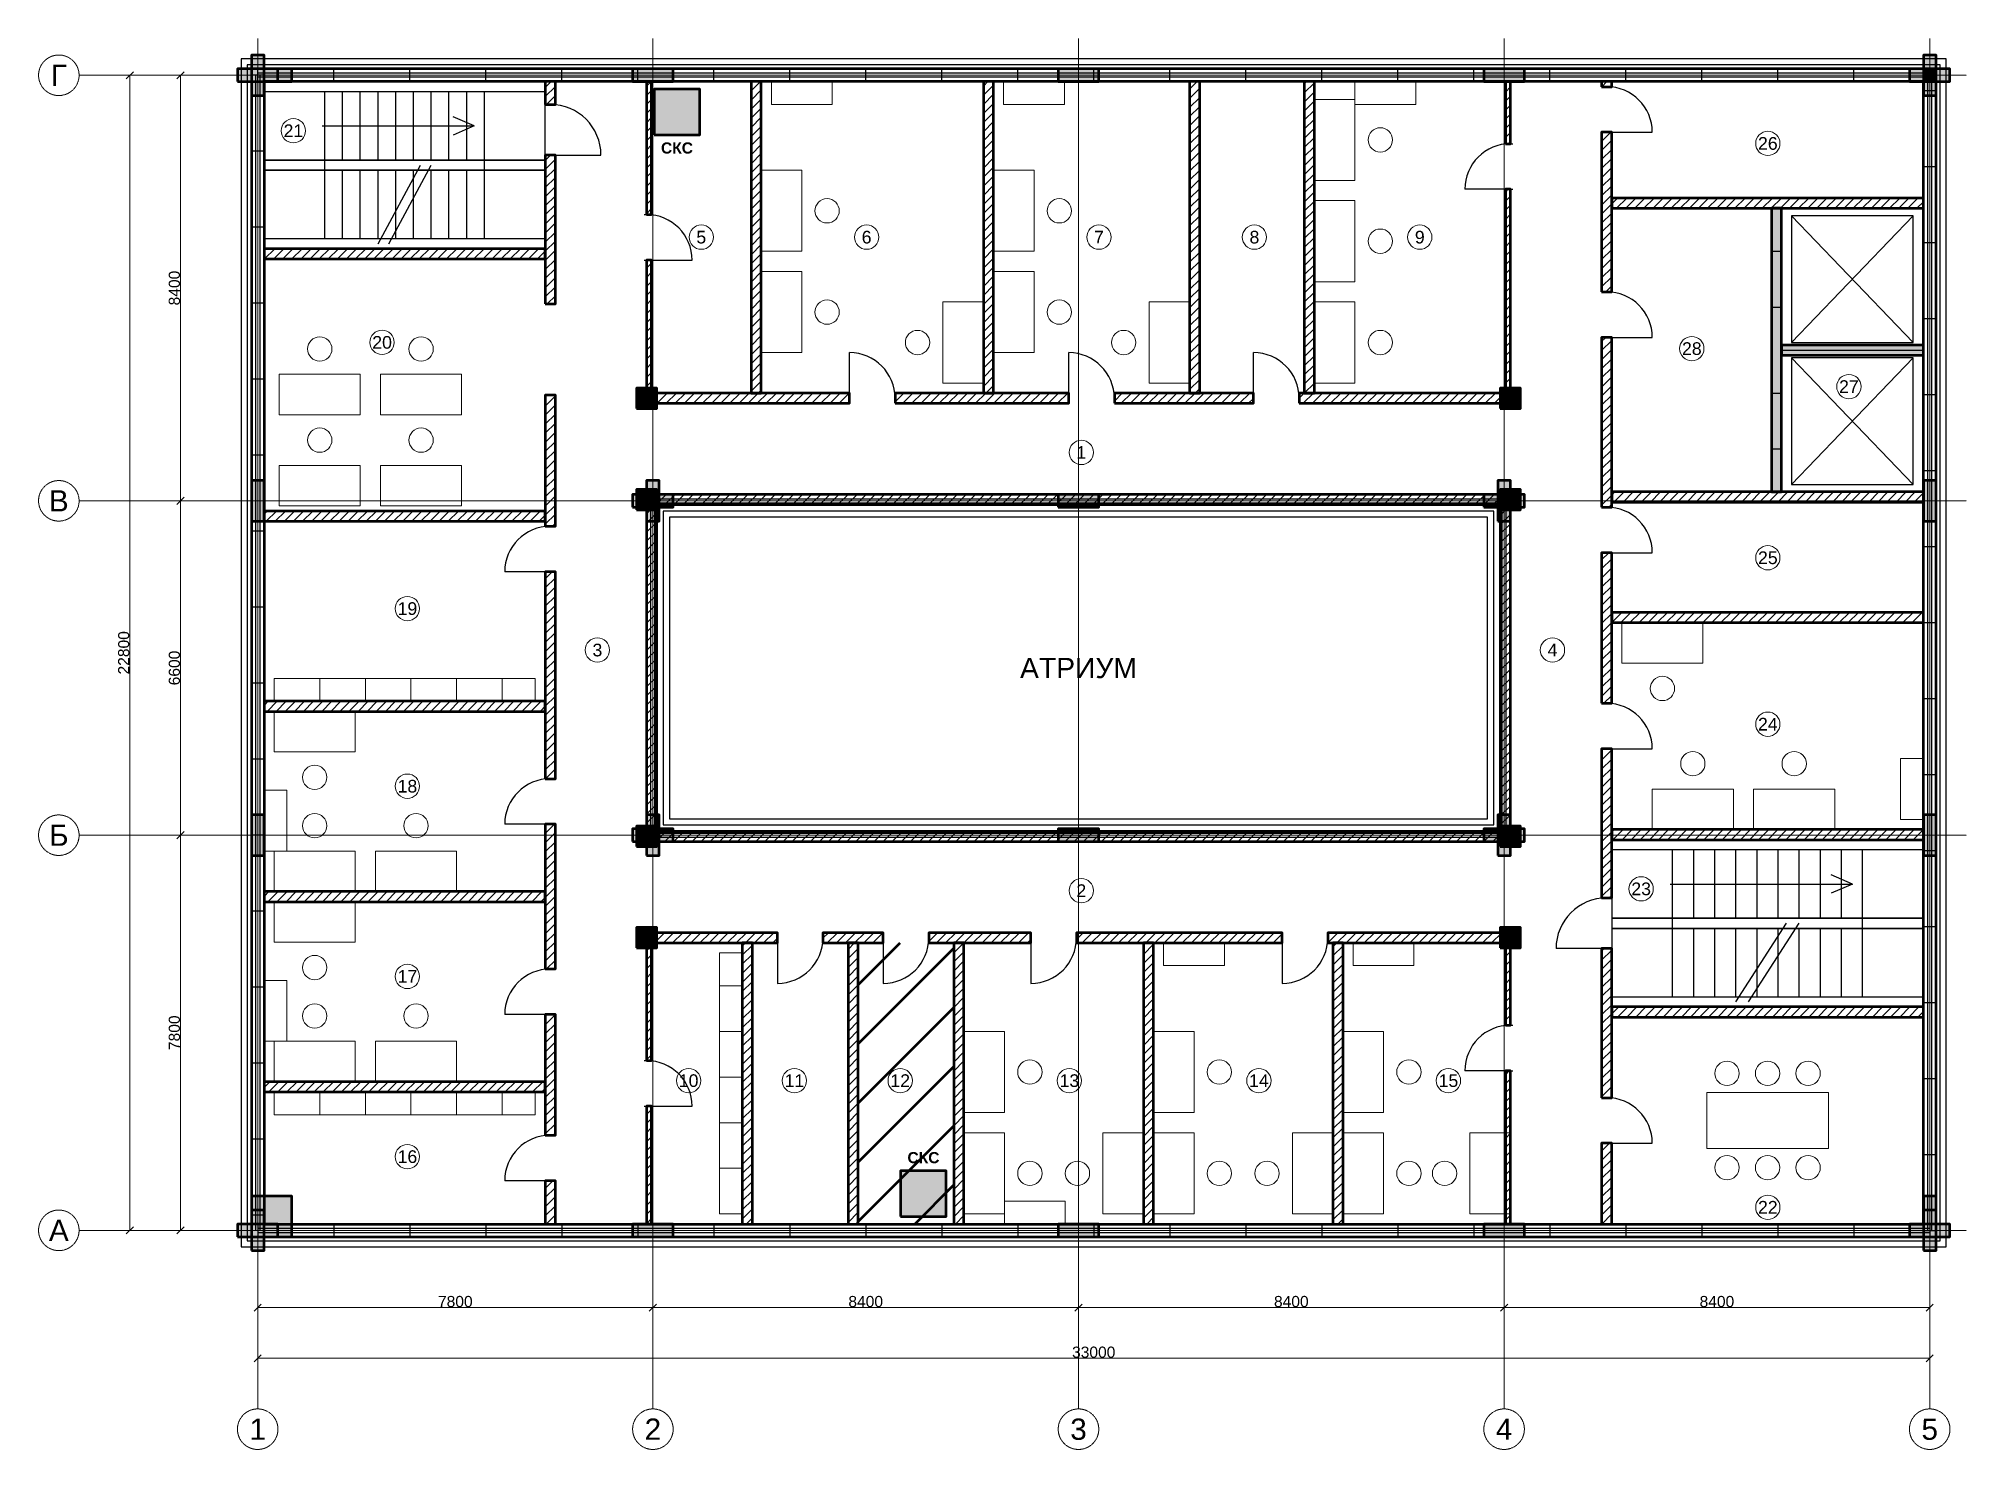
# Model space of a CAD drawing. Header units: millimetres. Extents: x -4325 to 33725, y -4325 to 23525.
import ezdxf
from ezdxf.enums import TextEntityAlignment as Align

# ---------------------------------------------------------------- set-up
doc = ezdxf.new("R2010")
doc.units = ezdxf.units.MM
doc.linetypes.add('CENTER2', pattern=[2.541, 1.587, -0.318, 0.318, -0.318])
for name, color, linetype, lineweight in [('A-ANNO-ROOM', 7, 'CONTINUOUS', 18), ('A-DIMS', 8, 'CONTINUOUS', 13), ('A-DOOR', 3, 'CONTINUOUS', 25), ('A-ELEV', 7, 'CONTINUOUS', 25), ('A-FACADE-PANEL', 8, 'CONTINUOUS', 25), ('A-FURN', 8, 'CONTINUOUS', 18), ('A-GLAZ-RIBBON', 5, 'CONTINUOUS', 25), ('A-GRID', 8, 'CENTER2', 13), ('A-HATCH', 9, 'CONTINUOUS', 9), ('A-OUTLINE', 7, 'CONTINUOUS', 50), ('A-STAIR', 7, 'CONTINUOUS', 25), ('A-WALL-BLOCK', 9, 'CONTINUOUS', 50), ('A-WALL-RC', 7, 'CONTINUOUS', 50), ('E-SCS-RISER', 1, 'CONTINUOUS', 50), ('E-SERVER-ROOM', 1, 'CONTINUOUS', 50)]:
    doc.layers.add(name, color=color, linetype=linetype, lineweight=lineweight)
doc.styles.add('Arial', font='arial.ttf')
doc.styles.add('Arial-Bold', font='arialbd.ttf')
doc.styles.get("Standard").update_dxf_attribs({"font": 'arial.ttf'})

msp = doc.modelspace()

# ---------------------------------------------------------------- hatches: boundary and pattern name
at = {"layer": 'A-HATCH'}
h = msp.add_hatch(dxfattribs=at)
h.set_pattern_fill('ANSI31', scale=40)
h.paths.add_polyline_path([(5675, 22225), (5875, 22225), (5875, 22675), (5875, 22675), (5675, 22675), (5675, 22675)])
h = msp.add_hatch(dxfattribs=at)
h.set_pattern_fill('ANSI31', scale=40)
h.paths.add_polyline_path([(7675, 20050), (7775, 20050), (7775, 22675), (7775, 22675), (7675, 22675), (7675, 22675)])
h = msp.add_hatch(dxfattribs=at)
h.set_pattern_fill('ANSI31', scale=40)
h.paths.add_polyline_path([(9738, 16525), (9938, 16525), (9938, 22675), (9938, 22675), (9738, 22675), (9738, 22675)])
h = msp.add_hatch(dxfattribs=at)
h.set_pattern_fill('ANSI31', scale=40)
h.paths.add_polyline_path([(14323, 16525), (14523, 16525), (14523, 22675), (14523, 22675), (14323, 22675), (14323, 22675)])
h = msp.add_hatch(dxfattribs=at)
h.set_pattern_fill('ANSI31', scale=40)
h.paths.add_polyline_path([(18392, 16525), (18592, 16525), (18592, 22675), (18592, 22675), (18392, 22675), (18392, 22675)])
h = msp.add_hatch(dxfattribs=at)
h.set_pattern_fill('ANSI31', scale=40)
h.paths.add_polyline_path([(20656, 16525), (20856, 16525), (20856, 22675), (20856, 22675), (20656, 22675), (20656, 22675)])
h = msp.add_hatch(dxfattribs=at)
h.set_pattern_fill('ANSI31', scale=40)
h.paths.add_polyline_path([(24625, 21450), (24725, 21450), (24725, 22675), (24725, 22675), (24625, 22675), (24625, 22675)])
h = msp.add_hatch(dxfattribs=at)
h.set_pattern_fill('ANSI31', scale=40)
h.paths.add_polyline_path([(26525, 22575), (26725, 22575), (26725, 22675), (26725, 22675), (26525, 22675), (26525, 22675)])
h = msp.add_hatch(dxfattribs=at)
h.set_pattern_fill('ANSI31', scale=40)
h.paths.add_polyline_path([(26525, 18525), (26725, 18525), (26725, 21675), (26525, 21675)])
h = msp.add_hatch(dxfattribs=at)
h.set_pattern_fill('ANSI31', scale=40)
h.paths.add_polyline_path([(5675, 18286.5), (5875, 18286.5), (5875, 21225), (5675, 21225)])
h = msp.add_hatch(dxfattribs=at)
h.set_pattern_fill('ANSI31', scale=40)
h.paths.add_polyline_path([(24625, 16525), (24725, 16525), (24725, 20550), (24625, 20550)])
h = msp.add_hatch(dxfattribs=at)
h.set_pattern_fill('ANSI31', scale=40)
h.paths.add_polyline_path([(26725, 20175), (32875, 20175), (32875, 20175), (32875, 20375), (32875, 20375), (26725, 20375)])
h = msp.add_hatch(dxfattribs=at)
h.set_pattern_fill('ANSI31', scale=40)
h.paths.add_polyline_path([(125, 19175), (125, 19175), (5675, 19175), (5675, 19375), (125, 19375), (125, 19375)])
h = msp.add_hatch(dxfattribs=at)
h.set_pattern_fill('ANSI31', scale=40)
h.paths.add_polyline_path([(7675, 16525), (7775, 16525), (7775, 19150), (7675, 19150)])
h = msp.add_hatch(dxfattribs=at)
h.set_pattern_fill('ANSI31', scale=40)
h.paths.add_polyline_path([(26525, 14275), (26725, 14275), (26725, 17625), (26525, 17625)])
h = msp.add_hatch(dxfattribs=at)
h.set_pattern_fill('ANSI31', scale=40)
h.paths.add_polyline_path([(5675, 13898), (5875, 13898), (5875, 16486.5), (5675, 16486.5)])
h = msp.add_hatch(dxfattribs=at)
h.set_pattern_fill('ANSI31', scale=40)
h.paths.add_polyline_path([(7675, 16325), (11680.5, 16325), (11680.5, 16525), (7675, 16525)])
h = msp.add_hatch(dxfattribs=at)
h.set_pattern_fill('ANSI31', scale=40)
h.paths.add_polyline_path([(12580.5, 16325), (16007.5, 16325), (16007.5, 16525), (12580.5, 16525)])
h = msp.add_hatch(dxfattribs=at)
h.set_pattern_fill('ANSI31', scale=40)
h.paths.add_polyline_path([(16907.5, 16325), (19656, 16325), (19656, 16525), (16907.5, 16525)])
h = msp.add_hatch(dxfattribs=at)
h.set_pattern_fill('ANSI31', scale=40)
h.paths.add_polyline_path([(20556, 16325), (24725, 16325), (24725, 16525), (20556, 16525)])
h = msp.add_hatch(dxfattribs=at)
h.set_pattern_fill('ANSI31', scale=40)
h.paths.add_polyline_path([(7675, 14325), (24725, 14325), (24725, 14525), (7675, 14525)])
h = msp.add_hatch(dxfattribs=at)
h.set_pattern_fill('ANSI31', scale=40)
h.paths.add_polyline_path([(26725, 14375), (32875, 14375), (32875, 14375), (32875, 14575), (32875, 14575), (26725, 14575)])
h = msp.add_hatch(dxfattribs=at)
h.set_pattern_fill('ANSI31', scale=40)
h.paths.add_polyline_path([(125, 13998), (125, 13998), (5675, 13998), (5675, 14198), (125, 14198), (125, 14198)])
h = msp.add_hatch(dxfattribs=at)
h.set_pattern_fill('ANSI31', scale=40)
h.paths.add_polyline_path([(7675, 7875), (7875, 7875), (7875, 14325), (7675, 14325)])
h = msp.add_hatch(dxfattribs=at)
h.set_pattern_fill('ANSI31', scale=40)
h.paths.add_polyline_path([(24525, 7875), (24725, 7875), (24725, 14325), (24525, 14325)])
h = msp.add_hatch(dxfattribs=at)
h.set_pattern_fill('ANSI31', scale=40)
h.paths.add_polyline_path([(26525, 10403.5), (26725, 10403.5), (26725, 13375), (26525, 13375)])
h = msp.add_hatch(dxfattribs=at)
h.set_pattern_fill('ANSI31', scale=40)
h.paths.add_polyline_path([(5675, 8915), (5875, 8915), (5875, 12998), (5675, 12998)])
h = msp.add_hatch(dxfattribs=at)
h.set_pattern_fill('ANSI31', scale=40)
h.paths.add_polyline_path([(26725, 11996), (32875, 11996), (32875, 11996), (32875, 12196), (32875, 12196), (26725, 12196)])
h = msp.add_hatch(dxfattribs=at)
h.set_pattern_fill('ANSI31', scale=40)
h.paths.add_polyline_path([(125, 10243), (125, 10243), (5675, 10243), (5675, 10443), (125, 10443), (125, 10443)])
h = msp.add_hatch(dxfattribs=at)
h.set_pattern_fill('ANSI31', scale=40)
h.paths.add_polyline_path([(26525, 6561), (26725, 6561), (26725, 9503.5), (26525, 9503.5)])
h = msp.add_hatch(dxfattribs=at)
h.set_pattern_fill('ANSI31', scale=40)
h.paths.add_polyline_path([(5675, 5159.5), (5875, 5159.5), (5875, 8015), (5675, 8015)])
h = msp.add_hatch(dxfattribs=at)
h.set_pattern_fill('ANSI31', scale=40)
h.paths.add_polyline_path([(7675, 7675), (24725, 7675), (24725, 7875), (7675, 7875)])
h = msp.add_hatch(dxfattribs=at)
h.set_pattern_fill('ANSI31', scale=40)
h.paths.add_polyline_path([(26725, 7711), (32875, 7711), (32875, 7711), (32875, 7911), (32875, 7911), (26725, 7911)])
h = msp.add_hatch(dxfattribs=at)
h.set_pattern_fill('ANSI31', scale=40)
h.paths.add_polyline_path([(125, 6487), (125, 6487), (5675, 6487), (5675, 6687), (125, 6687), (125, 6687)])
h = msp.add_hatch(dxfattribs=at)
h.set_pattern_fill('ANSI31', scale=40)
h.paths.add_polyline_path([(7675, 5675), (10257, 5675), (10257, 5875), (7675, 5875)])
h = msp.add_hatch(dxfattribs=at)
h.set_pattern_fill('ANSI31', scale=40)
h.paths.add_polyline_path([(11157, 5675), (12345.5, 5675), (12345.5, 5875), (11157, 5875)])
h = msp.add_hatch(dxfattribs=at)
h.set_pattern_fill('ANSI31', scale=40)
h.paths.add_polyline_path([(13245.5, 5675), (15260, 5675), (15260, 5875), (13245.5, 5875)])
h = msp.add_hatch(dxfattribs=at)
h.set_pattern_fill('ANSI31', scale=40)
h.paths.add_polyline_path([(16160, 5675), (20221, 5675), (20221, 5875), (16160, 5875)])
h = msp.add_hatch(dxfattribs=at)
h.set_pattern_fill('ANSI31', scale=40)
h.paths.add_polyline_path([(21121, 5675), (24725, 5675), (24725, 5875), (21121, 5875)])
h = msp.add_hatch(dxfattribs=at)
h.set_pattern_fill('ANSI31', scale=40)
h.paths.add_polyline_path([(7675, 3350), (7775, 3350), (7775, 5675), (7675, 5675)])
h = msp.add_hatch(dxfattribs=at)
h.set_pattern_fill('ANSI31', scale=40)
h.paths.add_polyline_path([(9563, 125), (9763, 125), (9763, 125), (9763, 5675), (9563, 5675), (9563, 125)])
h = msp.add_hatch(dxfattribs=at)
h.set_pattern_fill('ANSI31', scale=40)
h.paths.add_polyline_path([(11651, 125), (11851, 125), (11851, 125), (11851, 5675), (11651, 5675), (11651, 125)])
h = msp.add_hatch(dxfattribs=at)
h.set_pattern_fill('ANSI31', scale=40)
h.paths.add_polyline_path([(13740, 125), (13940, 125), (13940, 125), (13940, 5675), (13740, 5675), (13740, 125)])
h = msp.add_hatch(dxfattribs=at)
h.set_pattern_fill('ANSI31', scale=40)
h.paths.add_polyline_path([(17480, 125), (17680, 125), (17680, 125), (17680, 5675), (17480, 5675), (17480, 125)])
h = msp.add_hatch(dxfattribs=at)
h.set_pattern_fill('ANSI31', scale=40)
h.paths.add_polyline_path([(21221, 125), (21421, 125), (21421, 125), (21421, 5675), (21221, 5675), (21221, 125)])
h = msp.add_hatch(dxfattribs=at)
h.set_pattern_fill('ANSI31', scale=40)
h.paths.add_polyline_path([(24625, 4050), (24725, 4050), (24725, 5675), (24625, 5675)])
h = msp.add_hatch(dxfattribs=at)
h.set_pattern_fill('ANSI31', scale=40)
h.paths.add_polyline_path([(26525, 2618), (26725, 2618), (26725, 5561), (26525, 5561)])
h = msp.add_hatch(dxfattribs=at)
h.set_pattern_fill('ANSI31', scale=40)
h.paths.add_polyline_path([(5675, 1878.5), (5875, 1878.5), (5875, 4259.5), (5675, 4259.5)])
h = msp.add_hatch(dxfattribs=at)
h.set_pattern_fill('ANSI31', scale=40)
h.paths.add_polyline_path([(26725, 4211), (32875, 4211), (32875, 4211), (32875, 4411), (32875, 4411), (26725, 4411)])
h = msp.add_hatch(dxfattribs=at)
h.set_pattern_fill('ANSI31', scale=40)
h.paths.add_polyline_path([(24625, 125), (24725, 125), (24725, 125), (24725, 3150), (24625, 3150), (24625, 125)])
h = msp.add_hatch(dxfattribs=at)
h.set_pattern_fill('ANSI31', scale=40)
h.paths.add_polyline_path([(125, 2732), (125, 2732), (5675, 2732), (5675, 2932), (125, 2932), (125, 2932)])
h = msp.add_hatch(dxfattribs=at)
h.set_pattern_fill('ANSI31', scale=40)
h.paths.add_polyline_path([(7675, 125), (7775, 125), (7775, 125), (7775, 2450), (7675, 2450), (7675, 125)])
h = msp.add_hatch(dxfattribs=at)
h.set_pattern_fill('ANSI31', scale=40)
h.paths.add_polyline_path([(26525, 125), (26725, 125), (26725, 125), (26725, 1718), (26525, 1718), (26525, 125)])
h = msp.add_hatch(dxfattribs=at)
h.set_pattern_fill('ANSI31', scale=40)
h.paths.add_polyline_path([(5675, 125), (5875, 125), (5875, 125), (5875, 978.5), (5675, 978.5), (5675, 125)])
at = {"layer": 'A-WALL-RC'}
h = msp.add_hatch(color=7, dxfattribs=at)
h.dxf.hatch_style = 1
h.paths.add_polyline_path([(-400, 22675), (400, 22675), (400, 22925), (-400, 22925)])
h = msp.add_hatch(color=7, dxfattribs=at)
h.dxf.hatch_style = 1
h.paths.add_polyline_path([(-125, 22400), (125, 22400), (125, 23200), (-125, 23200)])
h = msp.add_hatch(color=7, dxfattribs=at)
h.dxf.hatch_style = 1
h.paths.add_polyline_path([(-125, 22675), (675, 22675), (675, 22925), (-125, 22925)])
h = msp.add_hatch(color=7, dxfattribs=at)
h.dxf.hatch_style = 1
h.paths.add_polyline_path([(7400, 22675), (8200, 22675), (8200, 22925), (7400, 22925)])
h = msp.add_hatch(color=7, dxfattribs=at)
h.dxf.hatch_style = 1
h.paths.add_polyline_path([(15800, 22675), (16600, 22675), (16600, 22925), (15800, 22925)])
h = msp.add_hatch(color=7, dxfattribs=at)
h.dxf.hatch_style = 1
h.paths.add_polyline_path([(24200, 22675), (25000, 22675), (25000, 22925), (24200, 22925)])
h = msp.add_hatch(color=7, dxfattribs=at)
h.dxf.hatch_style = 1
h.paths.add_polyline_path([(32600, 22675), (33400, 22675), (33400, 22925), (32600, 22925)])
h = msp.add_hatch(color=7, dxfattribs=at)
h.dxf.hatch_style = 1
h.paths.add_polyline_path([(32875, 22400), (33125, 22400), (33125, 23200), (32875, 23200)])
h = msp.add_hatch(color=7, dxfattribs=at)
h.dxf.hatch_style = 1
h.paths.add_polyline_path([(32875, 22675), (33125, 22675), (33125, 22925), (32875, 22925)])
h = msp.add_hatch(color=7, dxfattribs=at)
h.dxf.hatch_style = 1
h.paths.add_polyline_path([(29875, 14575), (30075, 14575), (30075, 20175), (29875, 20175)])
h = msp.add_hatch(color=7, dxfattribs=at)
h.dxf.hatch_style = 1
h.paths.add_polyline_path([(30075, 17275), (32875, 17275), (32875, 17275), (32875, 17475), (32875, 17475), (30075, 17475)])
h = msp.add_hatch(color=7, dxfattribs=at)
h.dxf.hatch_style = 1
h.paths.add_polyline_path([(7475, 16225), (7875, 16225), (7875, 16625), (7475, 16625)])
h = msp.add_hatch(color=7, dxfattribs=at)
h.dxf.hatch_style = 1
h.paths.add_polyline_path([(24525, 16225), (24925, 16225), (24925, 16625), (24525, 16625)])
h = msp.add_hatch(color=7, dxfattribs=at)
h.dxf.hatch_style = 1
h.paths.add_polyline_path([(-125, 14000), (125, 14000), (125, 14800), (-125, 14800)])
h = msp.add_hatch(color=7, dxfattribs=at)
h.dxf.hatch_style = 1
h.paths.add_polyline_path([(7400, 14275), (8200, 14275), (8200, 14525), (7400, 14525)])
h = msp.add_hatch(color=7, dxfattribs=at)
h.dxf.hatch_style = 1
h.paths.add_polyline_path([(7475, 14225), (7875, 14225), (7875, 14625), (7475, 14625)])
h = msp.add_hatch(color=7, dxfattribs=at)
h.dxf.hatch_style = 1
h.paths.add_polyline_path([(7675, 14000), (7925, 14000), (7925, 14800), (7675, 14800)])
h = msp.add_hatch(color=7, dxfattribs=at)
h.dxf.hatch_style = 1
h.paths.add_polyline_path([(15800, 14275), (16600, 14275), (16600, 14525), (15800, 14525)])
h = msp.add_hatch(color=7, dxfattribs=at)
h.dxf.hatch_style = 1
h.paths.add_polyline_path([(24200, 14275), (25000, 14275), (25000, 14525), (24200, 14525)])
h = msp.add_hatch(color=7, dxfattribs=at)
h.dxf.hatch_style = 1
h.paths.add_polyline_path([(24475, 14000), (24725, 14000), (24725, 14800), (24475, 14800)])
h = msp.add_hatch(color=7, dxfattribs=at)
h.dxf.hatch_style = 1
h.paths.add_polyline_path([(24525, 14225), (24925, 14225), (24925, 14625), (24525, 14625)])
h = msp.add_hatch(color=7, dxfattribs=at)
h.dxf.hatch_style = 1
h.paths.add_polyline_path([(32875, 14000), (33125, 14000), (33125, 14800), (32875, 14800)])
h = msp.add_hatch(color=7, dxfattribs=at)
h.dxf.hatch_style = 1
h.paths.add_polyline_path([(-125, 7400), (125, 7400), (125, 8200), (-125, 8200)])
h = msp.add_hatch(color=7, dxfattribs=at)
h.dxf.hatch_style = 1
h.paths.add_polyline_path([(7675, 7400), (7925, 7400), (7925, 8200), (7675, 8200)])
h = msp.add_hatch(color=7, dxfattribs=at)
h.dxf.hatch_style = 1
h.paths.add_polyline_path([(24475, 7400), (24725, 7400), (24725, 8200), (24475, 8200)])
h = msp.add_hatch(color=7, dxfattribs=at)
h.dxf.hatch_style = 1
h.paths.add_polyline_path([(32875, 7400), (33125, 7400), (33125, 8200), (32875, 8200)])
h = msp.add_hatch(color=7, dxfattribs=at)
h.dxf.hatch_style = 1
h.paths.add_polyline_path([(7400, 7675), (8200, 7675), (8200, 7925), (7400, 7925)])
h = msp.add_hatch(color=7, dxfattribs=at)
h.dxf.hatch_style = 1
h.paths.add_polyline_path([(7475, 7575), (7875, 7575), (7875, 7975), (7475, 7975)])
h = msp.add_hatch(color=7, dxfattribs=at)
h.dxf.hatch_style = 1
h.paths.add_polyline_path([(15800, 7675), (16600, 7675), (16600, 7925), (15800, 7925)])
h = msp.add_hatch(color=7, dxfattribs=at)
h.dxf.hatch_style = 1
h.paths.add_polyline_path([(24200, 7675), (25000, 7675), (25000, 7925), (24200, 7925)])
h = msp.add_hatch(color=7, dxfattribs=at)
h.dxf.hatch_style = 1
h.paths.add_polyline_path([(24525, 7575), (24925, 7575), (24925, 7975), (24525, 7975)])
h = msp.add_hatch(color=7, dxfattribs=at)
h.dxf.hatch_style = 1
h.paths.add_polyline_path([(7475, 5575), (7875, 5575), (7875, 5975), (7475, 5975)])
h = msp.add_hatch(color=7, dxfattribs=at)
h.dxf.hatch_style = 1
h.paths.add_polyline_path([(24525, 5575), (24925, 5575), (24925, 5975), (24525, 5975)])
h = msp.add_hatch(color=7, dxfattribs=at)
h.dxf.hatch_style = 1
h.paths.add_polyline_path([(-125, -125), (675, -125), (675, 675), (-125, 675)])
h = msp.add_hatch(color=7, dxfattribs=at)
h.dxf.hatch_style = 1
h.paths.add_polyline_path([(-125, -400), (125, -400), (125, 400), (-125, 400)])
h = msp.add_hatch(color=7, dxfattribs=at)
h.dxf.hatch_style = 1
h.paths.add_polyline_path([(32875, -125), (33125, -125), (33125, 675), (32875, 675)])
h = msp.add_hatch(color=7, dxfattribs=at)
h.dxf.hatch_style = 1
h.paths.add_polyline_path([(32875, -400), (33125, -400), (33125, 400), (32875, 400)])
h = msp.add_hatch(color=7, dxfattribs=at)
h.dxf.hatch_style = 1
h.paths.add_polyline_path([(-400, -125), (400, -125), (400, 125), (-400, 125)])
h = msp.add_hatch(color=7, dxfattribs=at)
h.dxf.hatch_style = 1
h.paths.add_polyline_path([(7400, -125), (8200, -125), (8200, 125), (7400, 125)])
h = msp.add_hatch(color=7, dxfattribs=at)
h.dxf.hatch_style = 1
h.paths.add_polyline_path([(15800, -125), (16600, -125), (16600, 125), (15800, 125)])
h = msp.add_hatch(color=7, dxfattribs=at)
h.dxf.hatch_style = 1
h.paths.add_polyline_path([(24200, -125), (25000, -125), (25000, 125), (24200, 125)])
h = msp.add_hatch(color=7, dxfattribs=at)
h.dxf.hatch_style = 1
h.paths.add_polyline_path([(32600, -125), (33400, -125), (33400, 125), (32600, 125)])
at = {"layer": 'E-SCS-RISER'}
h = msp.add_hatch(color=7, dxfattribs=at)
h.dxf.hatch_style = 1
h.paths.add_polyline_path([(7825, 21625), (8725, 21625), (8725, 22525), (7825, 22525)])
h = msp.add_hatch(color=7, dxfattribs=at)
h.dxf.hatch_style = 1
h.paths.add_polyline_path([(12690, 275), (13590, 275), (13590, 1175), (12690, 1175)])
at = {"layer": 'E-SERVER-ROOM'}
h = msp.add_hatch(dxfattribs=at)
h.set_pattern_fill('ANSI31', scale=260)
h.paths.add_polyline_path([(11851, 125), (13740, 125), (13740, 5675), (11851, 5675)])

# ---------------------------------------------------------------- linework, layer by layer
at = {"layer": 'A-ANNO-ROOM'}
for centre in [(705, 21705), (29805, 21455), (8755, 19605), (12018, 19605), (16603, 19605), (19672, 19605), (22936, 19605), (2455, 17528), (28305, 17405), (31405, 16655), (16255, 15355), (29805, 13276), (2955, 12273), (6705, 11455), (25555, 11455), (29805, 9991), (2955, 8767), (16255, 6705), (27305, 6741), (2955, 5012), (8505, 2955), (10593, 2955), (12681, 2955), (16020, 2955), (19760, 2955), (23501, 2955), (2955, 1455), (29805, 455)]:
    msp.add_circle(centre, 240, dxfattribs=at)
at = {"layer": 'A-DIMS'}
for p, q in [((-2595.71, 22729.29), (-2454.29, 22870.71)), ((-1595.71, 22729.29), (-1454.29, 22870.71)), ((-2525, 0), (-2525, 22800)), ((-1525, 14400), (-1525, 22800)), ((-1595.71, 14329.29), (-1454.29, 14470.71)), ((-1595.71, 14329.29), (-1454.29, 14470.71)), ((-1525, 7800), (-1525, 14400)), ((-1595.71, 7729.29), (-1454.29, 7870.71)), ((-1595.71, 7729.29), (-1454.29, 7870.71)), ((-1525, 0), (-1525, 7800)), ((-2595.71, -70.71), (-2454.29, 70.71)), ((-1595.71, -70.71), (-1454.29, 70.71)), ((-70.71, -1595.71), (70.71, -1454.29)), ((7729.29, -1595.71), (7870.71, -1454.29)), ((7729.29, -1595.71), (7870.71, -1454.29)), ((16129.29, -1595.71), (16270.71, -1454.29)), ((16129.29, -1595.71), (16270.71, -1454.29)), ((24529.29, -1595.71), (24670.71, -1454.29)), ((24529.29, -1595.71), (24670.71, -1454.29)), ((32929.29, -1595.71), (33070.71, -1454.29)), ((0, -1525), (7800, -1525)), ((7800, -1525), (16200, -1525)), ((16200, -1525), (24600, -1525)), ((24600, -1525), (33000, -1525)), ((-70.71, -2595.71), (70.71, -2454.29)), ((0, -2525), (33000, -2525)), ((32929.29, -2595.71), (33070.71, -2454.29))]:
    msp.add_line(p, q, dxfattribs=at)
at = {"layer": 'A-DOOR'}
for p, q in [((26525, 22575), (26725, 22575)), ((5675, 22225), (5875, 22225)), ((24675, 21450), (24775, 21450)), ((26525, 21675), (26725, 21675)), ((26625, 21675), (27525, 21675)), ((5675, 21225), (5875, 21225)), ((5775, 21225), (6775, 21225)), ((24725, 20550), (23825, 20550)), ((24675, 20550), (24775, 20550)), ((7625, 20050), (7725, 20050)), ((7625, 19150), (7725, 19150)), ((7675, 19150), (8575, 19150)), ((29875, 19325), (30075, 19325)), ((5675, 18286.5), (5875, 18286.5)), ((26525, 18525), (26725, 18525)), ((29875, 18225), (30075, 18225)), ((26525, 17625), (26725, 17625)), ((26625, 17625), (27525, 17625)), ((11680.5, 16425), (11680.5, 17325)), ((16007.5, 16425), (16007.5, 17325)), ((19656, 16425), (19656, 17325)), ((5675, 16486.5), (5875, 16486.5)), ((11680.5, 16325), (11680.5, 16525)), ((12580.5, 16325), (12580.5, 16525)), ((16007.5, 16325), (16007.5, 16525)), ((16907.5, 16325), (16907.5, 16525)), ((19656, 16325), (19656, 16525)), ((20556, 16325), (20556, 16525)), ((29875, 16525), (30075, 16525)), ((29875, 15425), (30075, 15425)), ((26525, 14275), (26725, 14275)), ((5675, 13898), (5875, 13898)), ((26525, 13375), (26725, 13375)), ((26625, 13375), (27525, 13375)), ((5775, 12998), (4875, 12998)), ((5675, 12998), (5875, 12998)), ((26525, 10403.5), (26725, 10403.5)), ((26525, 9503.5), (26725, 9503.5)), ((26625, 9503.5), (27525, 9503.5)), ((5675, 8915), (5875, 8915)), ((5775, 8015), (4875, 8015)), ((5675, 8015), (5875, 8015)), ((26525, 6561), (26725, 6561)), ((10257, 5675), (10257, 5875)), ((10257, 5775), (10257, 4875)), ((11157, 5675), (11157, 5875)), ((12345.5, 5675), (12345.5, 5875)), ((12345.5, 5775), (12345.5, 4875)), ((13245.5, 5675), (13245.5, 5875)), ((15260, 5675), (15260, 5875)), ((15260, 5775), (15260, 4875)), ((16160, 5675), (16160, 5875)), ((20221, 5675), (20221, 5875)), ((20221, 5775), (20221, 4875)), ((21121, 5675), (21121, 5875)), ((26625, 5561), (25625, 5561)), ((26525, 5561), (26725, 5561)), ((5675, 5159.5), (5875, 5159.5)), ((5775, 4259.5), (4875, 4259.5)), ((5675, 4259.5), (5875, 4259.5)), ((24675, 4050), (24775, 4050)), ((7625, 3350), (7725, 3350)), ((24725, 3150), (23825, 3150)), ((24675, 3150), (24775, 3150)), ((7625, 2450), (7725, 2450)), ((7675, 2450), (8575, 2450)), ((26525, 2618), (26725, 2618)), ((5675, 1878.5), (5875, 1878.5)), ((26525, 1718), (26725, 1718)), ((26625, 1718), (27525, 1718)), ((5775, 978.5), (4875, 978.5)), ((5675, 978.5), (5875, 978.5))]:
    msp.add_line(p, q, dxfattribs=at)
for centre, radius, start, end in [((26625, 21675), 900, 0, 90), ((5775, 21225), 1000, 0, 90), ((24725, 20550), 900, 90, 180), ((7675, 19150), 900, 0, 90), ((26625, 17625), 900, 0, 90), ((11680.5, 16425), 900, 0, 90), ((16007.5, 16425), 900, 0, 90), ((19656, 16425), 900, 0, 90), ((26625, 13375), 900, 0, 90), ((5775, 12998), 900, 90, 180), ((26625, 9503.5), 900, 0, 90), ((5775, 8015), 900, 90, 180), ((26625, 5561), 1000, 90, 180), ((10257, 5775), 900, -90, 0), ((12345.5, 5775), 900, -90, 0), ((15260, 5775), 900, -90, 0), ((20221, 5775), 900, -90, 0), ((5775, 4259.5), 900, 90, 180), ((24725, 3150), 900, 90, 180), ((7675, 2450), 900, 0, 90), ((26625, 1718), 900, 0, 90), ((5775, 978.5), 900, 90, 180)]:
    msp.add_arc(centre, radius, start, end, dxfattribs=at)
at = {"layer": 'A-ELEV'}
for p, q in [((30275, 17525), (32675, 20025)), ((30275, 20025), (32675, 17525)), ((30075, 17375), (32875, 17375)), ((30275, 14725), (32675, 17225)), ((30275, 17225), (32675, 14725))]:
    msp.add_line(p, q, dxfattribs=at)
for points in [[(30275, 17525), (32675, 17525), (32675, 20025), (30275, 20025)], [(30275, 14725), (32675, 14725), (32675, 17225), (30275, 17225)]]:
    msp.add_lwpolyline(points, close=True, dxfattribs=at)
at = {"layer": 'A-FACADE-PANEL'}
for points in [[(-325, -325), (33325, -325), (33325, 23125), (-325, 23125)], [(-205, -205), (33205, -205), (33205, 23005), (-205, 23005)], [(8005, 8005), (24395, 8005), (24395, 14195), (8005, 14195)], [(8125, 8125), (24275, 8125), (24275, 14075), (8125, 14075)]]:
    msp.add_lwpolyline(points, close=True, dxfattribs=at)
at = {"layer": 'A-FURN'}
for p, q in [((1225, 10443), (1225, 10893)), ((2125, 10443), (2125, 10893)), ((3025, 10443), (3025, 10893)), ((3925, 10443), (3925, 10893)), ((4825, 10443), (4825, 10893)), ((9113, 4825), (9563, 4825)), ((9113, 3925), (9563, 3925)), ((1225, 2282), (1225, 2732)), ((2125, 2282), (2125, 2732)), ((3025, 2282), (3025, 2732)), ((3925, 2282), (3925, 2732)), ((4825, 2282), (4825, 2732)), ((9113, 3025), (9563, 3025)), ((9113, 2125), (9563, 2125)), ((9113, 1225), (9563, 1225))]:
    msp.add_line(p, q, dxfattribs=at)
for points in [[(10138, 22225), (11338, 22225), (11338, 22675), (10138, 22675)], [(14723, 22225), (15923, 22225), (15923, 22675), (14723, 22675)], [(21656, 22225), (22856, 22225), (22856, 22675), (21656, 22675)], [(20856, 20725), (21656, 20725), (21656, 22325), (20856, 22325)], [(9938, 19325), (10738, 19325), (10738, 20925), (9938, 20925)], [(14523, 19325), (15323, 19325), (15323, 20925), (14523, 20925)], [(20856, 18725), (21656, 18725), (21656, 20325), (20856, 20325)], [(9938, 17325), (10738, 17325), (10738, 18925), (9938, 18925)], [(14523, 17325), (15323, 17325), (15323, 18925), (14523, 18925)], [(13523, 16725), (14323, 16725), (14323, 18325), (13523, 18325)], [(17592, 16725), (18392, 16725), (18392, 18325), (17592, 18325)], [(20856, 16725), (21656, 16725), (21656, 18325), (20856, 18325)], [(425, 16098), (2025, 16098), (2025, 16898), (425, 16898)], [(2425, 16098), (4025, 16098), (4025, 16898), (2425, 16898)], [(425, 14298), (2025, 14298), (2025, 15098), (425, 15098)], [(2425, 14298), (4025, 14298), (4025, 15098), (2425, 15098)], [(26925, 11196), (28525, 11196), (28525, 11996), (26925, 11996)], [(325, 10443), (5475, 10443), (5475, 10893), (325, 10893)], [(325, 9443), (1925, 9443), (1925, 10243), (325, 10243)], [(32425, 8111), (32875, 8111), (32875, 9311), (32425, 9311)], [(125, 7487), (575, 7487), (575, 8687), (125, 8687)], [(27525, 7911), (29125, 7911), (29125, 8711), (27525, 8711)], [(29525, 7911), (31125, 7911), (31125, 8711), (29525, 8711)], [(325, 6687), (1925, 6687), (1925, 7487), (325, 7487)], [(2325, 6687), (3925, 6687), (3925, 7487), (2325, 7487)], [(325, 5687), (1925, 5687), (1925, 6487), (325, 6487)], [(9113, 325), (9563, 325), (9563, 5475), (9113, 5475)], [(17880, 5225), (19080, 5225), (19080, 5675), (17880, 5675)], [(21621, 5225), (22821, 5225), (22821, 5675), (21621, 5675)], [(125, 3732), (575, 3732), (575, 4932), (125, 4932)], [(13940, 2325), (14740, 2325), (14740, 3925), (13940, 3925)], [(17680, 2325), (18480, 2325), (18480, 3925), (17680, 3925)], [(21421, 2325), (22221, 2325), (22221, 3925), (21421, 3925)], [(325, 2932), (1925, 2932), (1925, 3732), (325, 3732)], [(2325, 2932), (3925, 2932), (3925, 3732), (2325, 3732)], [(325, 2282), (5475, 2282), (5475, 2732), (325, 2732)], [(28600, 1618), (31000, 1618), (31000, 2718), (28600, 2718)], [(13940, 325), (14740, 325), (14740, 1925), (13940, 1925)], [(16680, 325), (17480, 325), (17480, 1925), (16680, 1925)], [(17680, 325), (18480, 325), (18480, 1925), (17680, 1925)], [(20421, 325), (21221, 325), (21221, 1925), (20421, 1925)], [(21421, 325), (22221, 325), (22221, 1925), (21421, 1925)], [(23925, 325), (24725, 325), (24725, 1925), (23925, 1925)], [(14740, 125), (15940, 125), (15940, 575), (14740, 575)]]:
    msp.add_lwpolyline(points, close=True, dxfattribs=at)
for centre in [(22156, 21525), (11238, 20125), (15823, 20125), (22156, 19525), (11238, 18125), (15823, 18125), (1225, 17398), (3225, 17398), (13023, 17525), (17092, 17525), (22156, 17525), (1225, 15598), (3225, 15598), (27725, 10696), (1125, 8943), (28325, 9211), (30325, 9211), (1125, 7987), (3125, 7987), (1125, 5187), (1125, 4232), (3125, 4232), (15240, 3125), (18980, 3125), (22721, 3125), (29000, 3098), (29800, 3098), (30600, 3098), (15240, 1125), (16180, 1125), (18980, 1125), (19921, 1125), (22721, 1125), (23425, 1125), (29000, 1238), (29800, 1238), (30600, 1238)]:
    msp.add_circle(centre, 240, dxfattribs=at)
at = {"layer": 'A-GLAZ-RIBBON'}
for p, q in [((0, 22675), (0, 22925)), ((33000, 22840), (0, 22840)), ((1500, 22675), (1500, 22925)), ((3000, 22675), (3000, 22925)), ((4500, 22675), (4500, 22925)), ((6000, 22675), (6000, 22925)), ((7500, 22675), (7500, 22925)), ((9000, 22675), (9000, 22925)), ((10500, 22675), (10500, 22925)), ((12000, 22675), (12000, 22925)), ((13500, 22675), (13500, 22925)), ((15000, 22675), (15000, 22925)), ((16500, 22675), (16500, 22925)), ((18000, 22675), (18000, 22925)), ((19500, 22675), (19500, 22925)), ((21000, 22675), (21000, 22925)), ((22500, 22675), (22500, 22925)), ((24000, 22675), (24000, 22925)), ((25500, 22675), (25500, 22925)), ((27000, 22675), (27000, 22925)), ((28500, 22675), (28500, 22925)), ((30000, 22675), (30000, 22925)), ((31500, 22675), (31500, 22925)), ((33000, 22675), (33000, 22925)), ((125, 22800), (-125, 22800)), ((-40, 22800), (-40, 0)), ((33000, 22760), (0, 22760)), ((40, 22800), (40, 0)), ((32875, 22500), (33125, 22500)), ((32960, 0), (32960, 22800)), ((33040, 0), (33040, 22800)), ((125, 21300), (-125, 21300)), ((32875, 21000), (33125, 21000)), ((125, 19800), (-125, 19800)), ((32875, 19500), (33125, 19500)), ((125, 18300), (-125, 18300)), ((32875, 18000), (33125, 18000)), ((125, 16800), (-125, 16800)), ((32875, 16500), (33125, 16500)), ((125, 15300), (-125, 15300)), ((32875, 15000), (33125, 15000)), ((7760, 7800), (7760, 14400)), ((7800, 14440), (24600, 14440)), ((7800, 14360), (24600, 14360)), ((7840, 7800), (7840, 14400)), ((24560, 7800), (24560, 14400)), ((24640, 7800), (24640, 14400)), ((125, 13800), (-125, 13800)), ((32875, 13500), (33125, 13500)), ((125, 12300), (-125, 12300)), ((32875, 12000), (33125, 12000)), ((125, 10800), (-125, 10800)), ((32875, 10500), (33125, 10500)), ((125, 9300), (-125, 9300)), ((32875, 9000), (33125, 9000)), ((125, 7800), (-125, 7800)), ((7800, 7840), (24600, 7840)), ((7800, 7760), (24600, 7760)), ((32875, 7500), (33125, 7500)), ((125, 6300), (-125, 6300)), ((32875, 6000), (33125, 6000)), ((125, 4800), (-125, 4800)), ((32875, 4500), (33125, 4500)), ((125, 3300), (-125, 3300)), ((32875, 3000), (33125, 3000)), ((125, 1800), (-125, 1800)), ((32875, 1500), (33125, 1500)), ((125, 300), (-125, 300)), ((0, 125), (0, -125)), ((0, 40), (33000, 40)), ((1500, 125), (1500, -125)), ((3000, 125), (3000, -125)), ((4500, 125), (4500, -125)), ((6000, 125), (6000, -125)), ((7500, 125), (7500, -125)), ((9000, 125), (9000, -125)), ((10500, 125), (10500, -125)), ((12000, 125), (12000, -125)), ((13500, 125), (13500, -125)), ((15000, 125), (15000, -125)), ((16500, 125), (16500, -125)), ((18000, 125), (18000, -125)), ((19500, 125), (19500, -125)), ((21000, 125), (21000, -125)), ((22500, 125), (22500, -125)), ((24000, 125), (24000, -125)), ((25500, 125), (25500, -125)), ((27000, 125), (27000, -125)), ((28500, 125), (28500, -125)), ((30000, 125), (30000, -125)), ((31500, 125), (31500, -125)), ((32875, 0), (33125, 0)), ((33000, 125), (33000, -125)), ((0, -40), (33000, -40))]:
    msp.add_line(p, q, dxfattribs=at)
at = {"layer": 'A-GRID'}
for p, q in [((0, -3525), (0, 23525)), ((7800, -3525), (7800, 23525)), ((16200, -3525), (16200, 23525)), ((24600, -3525), (24600, 23525)), ((33000, -3525), (33000, 23525)), ((-3525, 22800), (33725, 22800)), ((-3525, 14400), (33725, 14400)), ((-3525, 7800), (33725, 7800)), ((-3525, 0), (33725, 0))]:
    msp.add_line(p, q, dxfattribs=at)
for centre in [(-3925, 22800), (-3925, 14400), (-3925, 7800), (-3925, 0), (0, -3925), (7800, -3925), (16200, -3925), (24600, -3925), (33000, -3925)]:
    msp.add_circle(centre, 400, dxfattribs=at)
at = {"layer": 'A-OUTLINE'}
for points in [[(-125, -125), (33125, -125), (33125, 22925), (-125, 22925)], [(125, 125), (32875, 125), (32875, 22675), (125, 22675)], [(7675, 7675), (24725, 7675), (24725, 14525), (7675, 14525)]]:
    msp.add_lwpolyline(points, close=True, dxfattribs=at)
at = {"layer": 'A-STAIR'}
for p, q in [((1325, 19575), (1325, 22475)), ((1675, 21125), (1675, 22475)), ((2025, 21125), (2025, 22475)), ((2375, 21125), (2375, 22475)), ((2725, 21125), (2725, 22475)), ((3075, 21125), (3075, 22475)), ((3425, 21125), (3425, 22475)), ((3775, 21125), (3775, 22475)), ((4125, 21125), (4125, 22475)), ((4475, 21125), (4475, 22475)), ((4475, 19575), (4475, 22475)), ((1275, 21800), (4275, 21800)), ((4275, 21800), (3855, 21980)), ((4275, 21800), (3855, 21620)), ((2375, 19475), (3215, 21025)), ((2585, 19475), (3425, 21025)), ((1675, 19575), (1675, 20925)), ((2025, 19575), (2025, 20925)), ((2375, 19575), (2375, 20925)), ((2725, 19575), (2725, 20925)), ((3075, 19575), (3075, 20925)), ((3425, 19575), (3425, 20925)), ((3775, 19575), (3775, 20925)), ((4125, 19575), (4125, 20925)), ((4475, 19575), (4475, 20925)), ((27925, 4611), (27925, 7511)), ((28341.67, 6161), (28341.67, 7511)), ((28758.33, 6161), (28758.33, 7511)), ((29175, 6161), (29175, 7511)), ((29591.67, 6161), (29591.67, 7511)), ((30008.33, 6161), (30008.33, 7511)), ((30425, 6161), (30425, 7511)), ((30841.67, 6161), (30841.67, 7511)), ((31258.33, 6161), (31258.33, 7511)), ((31675, 6161), (31675, 7511)), ((31675, 4611), (31675, 7511)), ((31475, 6836), (31055, 7016)), ((27875, 6836), (31475, 6836)), ((31475, 6836), (31055, 6656)), ((28341.67, 4611), (28341.67, 5961)), ((28758.33, 4611), (28758.33, 5961)), ((29175, 4511), (30175, 6061)), ((29175, 4611), (29175, 5961)), ((29425, 4511), (30425, 6061)), ((29591.67, 4611), (29591.67, 5961)), ((30008.33, 4611), (30008.33, 5961)), ((30425, 4611), (30425, 5961)), ((30841.67, 4611), (30841.67, 5961)), ((31258.33, 4611), (31258.33, 5961)), ((31675, 4611), (31675, 5961))]:
    msp.add_line(p, q, dxfattribs=at)
for points in [[(125, 21125), (5675, 21125), (5675, 22475), (125, 22475)], [(125, 20925), (5675, 20925), (5675, 21125), (125, 21125)], [(125, 19575), (5675, 19575), (5675, 20925), (125, 20925)], [(26725, 6161), (32875, 6161), (32875, 7511), (26725, 7511)], [(26725, 5961), (32875, 5961), (32875, 6161), (26725, 6161)], [(26725, 4611), (32875, 4611), (32875, 5961), (26725, 5961)]]:
    msp.add_lwpolyline(points, close=True, dxfattribs=at)
at = {"layer": 'A-WALL-BLOCK'}
for points in [[(5675, 22225), (5875, 22225), (5875, 22675), (5875, 22675), (5675, 22675), (5675, 22675)], [(7675, 20050), (7775, 20050), (7775, 22675), (7775, 22675), (7675, 22675), (7675, 22675)], [(9738, 16525), (9938, 16525), (9938, 22675), (9938, 22675), (9738, 22675), (9738, 22675)], [(14323, 16525), (14523, 16525), (14523, 22675), (14523, 22675), (14323, 22675), (14323, 22675)], [(18392, 16525), (18592, 16525), (18592, 22675), (18592, 22675), (18392, 22675), (18392, 22675)], [(20656, 16525), (20856, 16525), (20856, 22675), (20856, 22675), (20656, 22675), (20656, 22675)], [(24625, 21450), (24725, 21450), (24725, 22675), (24725, 22675), (24625, 22675), (24625, 22675)], [(26525, 22575), (26725, 22575), (26725, 22675), (26725, 22675), (26525, 22675), (26525, 22675)], [(26525, 18525), (26725, 18525), (26725, 21675), (26525, 21675)], [(5675, 18286.5), (5875, 18286.5), (5875, 21225), (5675, 21225)], [(24625, 16525), (24725, 16525), (24725, 20550), (24625, 20550)], [(26725, 20175), (32875, 20175), (32875, 20175), (32875, 20375), (32875, 20375), (26725, 20375)], [(125, 19175), (125, 19175), (5675, 19175), (5675, 19375), (125, 19375), (125, 19375)], [(7675, 16525), (7775, 16525), (7775, 19150), (7675, 19150)], [(26525, 14275), (26725, 14275), (26725, 17625), (26525, 17625)], [(5675, 13898), (5875, 13898), (5875, 16486.5), (5675, 16486.5)], [(7675, 16325), (11680.5, 16325), (11680.5, 16525), (7675, 16525)], [(12580.5, 16325), (16007.5, 16325), (16007.5, 16525), (12580.5, 16525)], [(16907.5, 16325), (19656, 16325), (19656, 16525), (16907.5, 16525)], [(20556, 16325), (24725, 16325), (24725, 16525), (20556, 16525)], [(7675, 14325), (24725, 14325), (24725, 14525), (7675, 14525)], [(26725, 14375), (32875, 14375), (32875, 14375), (32875, 14575), (32875, 14575), (26725, 14575)], [(125, 13998), (125, 13998), (5675, 13998), (5675, 14198), (125, 14198), (125, 14198)], [(7675, 7875), (7875, 7875), (7875, 14325), (7675, 14325)], [(24525, 7875), (24725, 7875), (24725, 14325), (24525, 14325)], [(26525, 10403.5), (26725, 10403.5), (26725, 13375), (26525, 13375)], [(5675, 8915), (5875, 8915), (5875, 12998), (5675, 12998)], [(26725, 11996), (32875, 11996), (32875, 11996), (32875, 12196), (32875, 12196), (26725, 12196)], [(125, 10243), (125, 10243), (5675, 10243), (5675, 10443), (125, 10443), (125, 10443)], [(26525, 6561), (26725, 6561), (26725, 9503.5), (26525, 9503.5)], [(5675, 5159.5), (5875, 5159.5), (5875, 8015), (5675, 8015)], [(7675, 7675), (24725, 7675), (24725, 7875), (7675, 7875)], [(26725, 7711), (32875, 7711), (32875, 7711), (32875, 7911), (32875, 7911), (26725, 7911)], [(125, 6487), (125, 6487), (5675, 6487), (5675, 6687), (125, 6687), (125, 6687)], [(7675, 5675), (10257, 5675), (10257, 5875), (7675, 5875)], [(11157, 5675), (12345.5, 5675), (12345.5, 5875), (11157, 5875)], [(13245.5, 5675), (15260, 5675), (15260, 5875), (13245.5, 5875)], [(16160, 5675), (20221, 5675), (20221, 5875), (16160, 5875)], [(21121, 5675), (24725, 5675), (24725, 5875), (21121, 5875)], [(7675, 3350), (7775, 3350), (7775, 5675), (7675, 5675)], [(9563, 125), (9763, 125), (9763, 125), (9763, 5675), (9563, 5675), (9563, 125)], [(11651, 125), (11851, 125), (11851, 125), (11851, 5675), (11651, 5675), (11651, 125)], [(13740, 125), (13940, 125), (13940, 125), (13940, 5675), (13740, 5675), (13740, 125)], [(17480, 125), (17680, 125), (17680, 125), (17680, 5675), (17480, 5675), (17480, 125)], [(21221, 125), (21421, 125), (21421, 125), (21421, 5675), (21221, 5675), (21221, 125)], [(24625, 4050), (24725, 4050), (24725, 5675), (24625, 5675)], [(26525, 2618), (26725, 2618), (26725, 5561), (26525, 5561)], [(5675, 1878.5), (5875, 1878.5), (5875, 4259.5), (5675, 4259.5)], [(26725, 4211), (32875, 4211), (32875, 4211), (32875, 4411), (32875, 4411), (26725, 4411)], [(24625, 125), (24725, 125), (24725, 125), (24725, 3150), (24625, 3150), (24625, 125)], [(125, 2732), (125, 2732), (5675, 2732), (5675, 2932), (125, 2932), (125, 2932)], [(7675, 125), (7775, 125), (7775, 125), (7775, 2450), (7675, 2450), (7675, 125)], [(26525, 125), (26725, 125), (26725, 125), (26725, 1718), (26525, 1718), (26525, 125)], [(5675, 125), (5875, 125), (5875, 125), (5875, 978.5), (5675, 978.5), (5675, 125)]]:
    msp.add_lwpolyline(points, close=True, dxfattribs=at)
at = {"layer": 'A-WALL-RC'}
for points in [[(-400, 22675), (400, 22675), (400, 22925), (-400, 22925)], [(-125, 22400), (125, 22400), (125, 23200), (-125, 23200)], [(-125, 22675), (675, 22675), (675, 22925), (-125, 22925)], [(7400, 22675), (8200, 22675), (8200, 22925), (7400, 22925)], [(15800, 22675), (16600, 22675), (16600, 22925), (15800, 22925)], [(24200, 22675), (25000, 22675), (25000, 22925), (24200, 22925)], [(32600, 22675), (33400, 22675), (33400, 22925), (32600, 22925)], [(32875, 22400), (33125, 22400), (33125, 23200), (32875, 23200)], [(32875, 22675), (33125, 22675), (33125, 22925), (32875, 22925)], [(29875, 14575), (30075, 14575), (30075, 20175), (29875, 20175)], [(30075, 17275), (32875, 17275), (32875, 17275), (32875, 17475), (32875, 17475), (30075, 17475)], [(7475, 16225), (7875, 16225), (7875, 16625), (7475, 16625)], [(24525, 16225), (24925, 16225), (24925, 16625), (24525, 16625)], [(-125, 14000), (125, 14000), (125, 14800), (-125, 14800)], [(7400, 14275), (8200, 14275), (8200, 14525), (7400, 14525)], [(7475, 14225), (7875, 14225), (7875, 14625), (7475, 14625)], [(7675, 14000), (7925, 14000), (7925, 14800), (7675, 14800)], [(15800, 14275), (16600, 14275), (16600, 14525), (15800, 14525)], [(24200, 14275), (25000, 14275), (25000, 14525), (24200, 14525)], [(24475, 14000), (24725, 14000), (24725, 14800), (24475, 14800)], [(24525, 14225), (24925, 14225), (24925, 14625), (24525, 14625)], [(32875, 14000), (33125, 14000), (33125, 14800), (32875, 14800)], [(-125, 7400), (125, 7400), (125, 8200), (-125, 8200)], [(7675, 7400), (7925, 7400), (7925, 8200), (7675, 8200)], [(24475, 7400), (24725, 7400), (24725, 8200), (24475, 8200)], [(32875, 7400), (33125, 7400), (33125, 8200), (32875, 8200)], [(7400, 7675), (8200, 7675), (8200, 7925), (7400, 7925)], [(7475, 7575), (7875, 7575), (7875, 7975), (7475, 7975)], [(15800, 7675), (16600, 7675), (16600, 7925), (15800, 7925)], [(24200, 7675), (25000, 7675), (25000, 7925), (24200, 7925)], [(24525, 7575), (24925, 7575), (24925, 7975), (24525, 7975)], [(7475, 5575), (7875, 5575), (7875, 5975), (7475, 5975)], [(24525, 5575), (24925, 5575), (24925, 5975), (24525, 5975)], [(-125, -125), (675, -125), (675, 675), (-125, 675)], [(-125, -400), (125, -400), (125, 400), (-125, 400)], [(32875, -125), (33125, -125), (33125, 675), (32875, 675)], [(32875, -400), (33125, -400), (33125, 400), (32875, 400)], [(-400, -125), (400, -125), (400, 125), (-400, 125)], [(7400, -125), (8200, -125), (8200, 125), (7400, 125)], [(15800, -125), (16600, -125), (16600, 125), (15800, 125)], [(24200, -125), (25000, -125), (25000, 125), (24200, 125)], [(32600, -125), (33400, -125), (33400, 125), (32600, 125)]]:
    msp.add_lwpolyline(points, close=True, dxfattribs=at)
at = {"layer": 'E-SCS-RISER'}
for points in [[(7825, 21625), (8725, 21625), (8725, 22525), (7825, 22525)], [(12690, 275), (13590, 275), (13590, 1175), (12690, 1175)]]:
    msp.add_lwpolyline(points, close=True, dxfattribs=at)

# ---------------------------------------------------------------- texts
at = {"layer": 'A-ANNO-ROOM'}
for s, p in [('21', (705, 21705)), ('26', (29805, 21455)), ('5', (8755, 19605)), ('6', (12018, 19605)), ('7', (16603, 19605)), ('8', (19672, 19605)), ('9', (22936, 19605)), ('20', (2455, 17528)), ('28', (28305, 17405)), ('27', (31405, 16655)), ('1', (16255, 15355)), ('25', (29805, 13276)), ('19', (2955, 12273)), ('3', (6705, 11455)), ('4', (25555, 11455)), ('24', (29805, 9991)), ('18', (2955, 8767)), ('23', (27305, 6741)), ('2', (16255, 6705)), ('17', (2955, 5012)), ('10', (8505, 2955)), ('11', (10593, 2955)), ('12', (12681, 2955)), ('13', (16020, 2955)), ('14', (19760, 2955)), ('15', (23501, 2955)), ('16', (2955, 1455)), ('22', (29805, 455))]:
    msp.add_text(s, height=250, dxfattribs=at).set_placement(p, align=Align.MIDDLE_CENTER)
at = {"layer": 'A-ANNO-ROOM', "style": 'Arial'}
msp.add_text('АТРИУМ', height=400, dxfattribs=at).set_placement((16200, 11100), align=Align.MIDDLE_CENTER)
at = {"layer": 'A-DIMS'}
for s, p in [('8400', (-1645, 18600)), ('22800', (-2645, 11400)), ('6600', (-1645, 11100)), ('7800', (-1645, 3900))]:
    msp.add_text(s, height=220, rotation=90, dxfattribs=at).set_placement(p, align=Align.MIDDLE_CENTER)
for s, p in [('7800', (3900, -1405)), ('8400', (12000, -1405)), ('8400', (20400, -1405)), ('8400', (28800, -1405)), ('33000', (16500, -2405))]:
    msp.add_text(s, height=220, dxfattribs=at).set_placement(p, align=Align.MIDDLE_CENTER)
at = {"layer": 'A-GRID'}
for s, p in [('Г', (-3925, 22800)), ('В', (-3925, 14400)), ('Б', (-3925, 7800)), ('А', (-3925, 0)), ('1', (0, -3925)), ('2', (7800, -3925)), ('3', (16200, -3925)), ('4', (24600, -3925)), ('5', (33000, -3925))]:
    msp.add_text(s, height=420, dxfattribs=at).set_placement(p, align=Align.MIDDLE_CENTER)
at = {"layer": 'E-SCS-RISER', "style": 'Arial-Bold'}
for p in [(8275, 21365), (13140, 1435)]:
    msp.add_text('СКС', height=220, dxfattribs=at).set_placement(p, align=Align.MIDDLE_CENTER)

doc.saveas('drawing.dxf')
